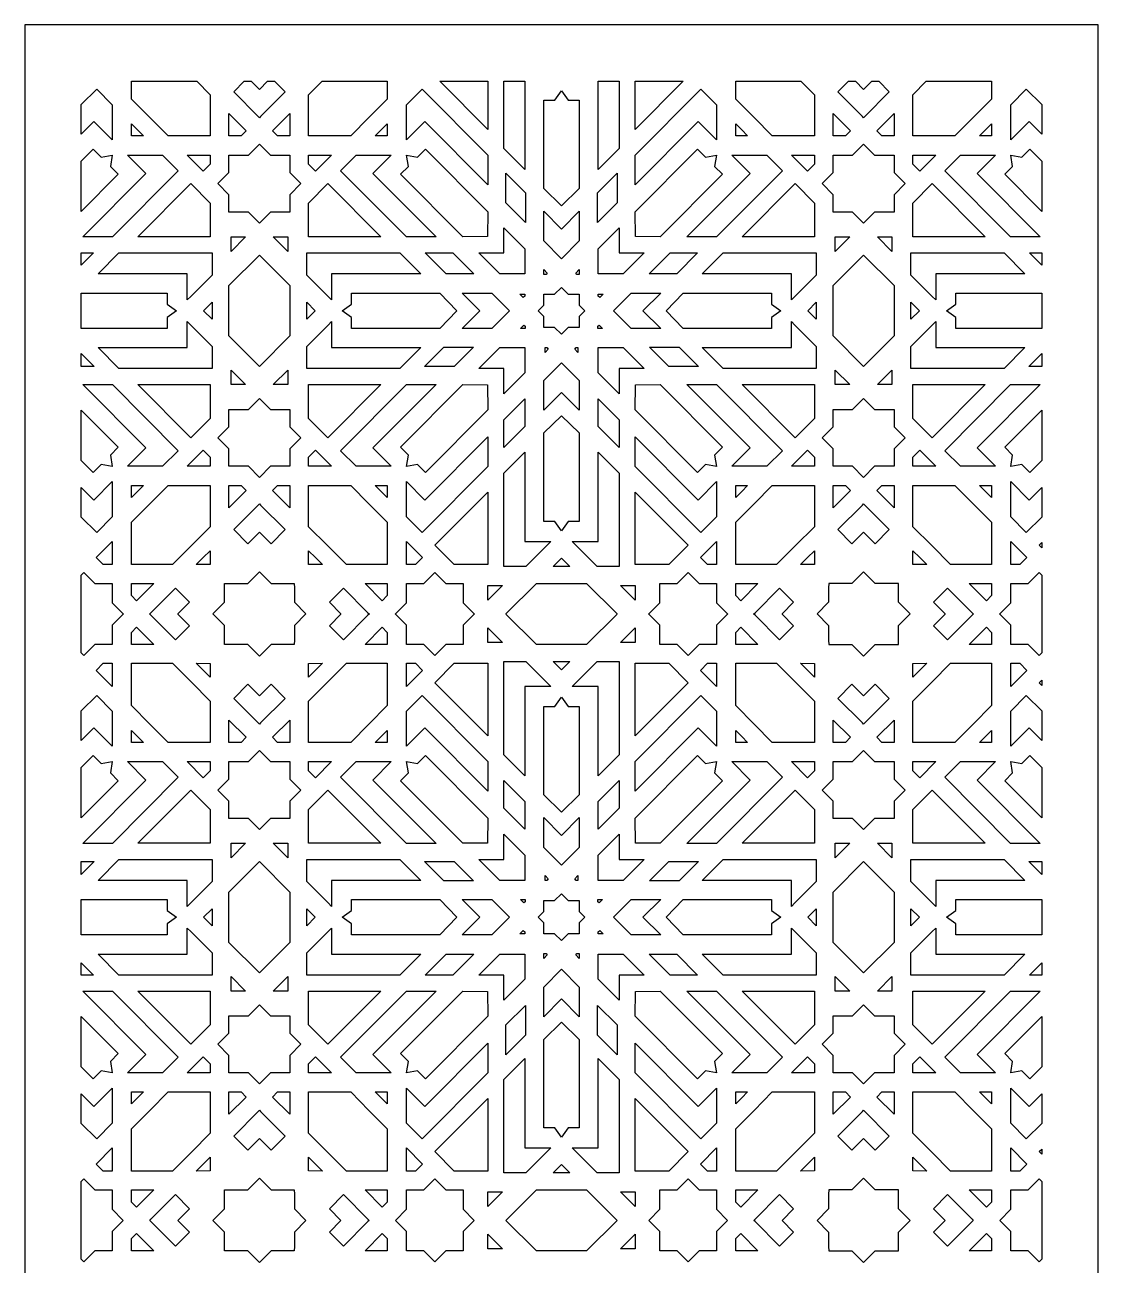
# Model space of a CAD drawing. Extents: x -219 to 351, y -591 to 679.
# Drawn here: x -219 to 351, y 20 to 679 of the extents above; entities that cross this region are included whole.
import ezdxf

# ---------------------------------------------------------------- set-up
doc = ezdxf.new("R2010")
doc.units = 0
doc.header["$MEASUREMENT"] = 0
doc.layers.add('LAYER_1', color=18, linetype='CONTINUOUS')

msp = doc.modelspace()

# ---------------------------------------------------------------- linework, layer by layer
at = {"layer": 'LAYER_1'}
for points in [[(-219.38, -590.97), (350.62, -590.97), (350.62, 679.03), (-219.38, 679.03)], [(-120.91, 641.8), (-120.91, 619.98), (-143.3, 619.98), (-153.02, 629.73), (-162.74, 639.48), (-162.74, 649.03), (-128.11, 649.03)], [(-81.17, 643.36), (-94.14, 630.33), (-94.81, 629.68), (-95.48, 630.33), (-108.46, 643.36), (-102.81, 649.03), (-99.17, 649.03), (-94.81, 644.66), (-90.46, 649.03), (-86.82, 649.03)], [(-26.89, 639.48), (-36.61, 629.73), (-46.32, 619.98), (-68.72, 619.98), (-68.72, 641.8), (-61.51, 649.03), (-26.89, 649.03)], [(26.53, 623.38), (0.98, 649.03), (26.53, 649.03)], [(46.13, 602.14), (35.02, 613.3), (35.02, 649.03), (46.13, 649.03)], [(96.23, 613.3), (85.11, 602.14), (85.12, 649.03), (96.23, 649.03)], [(104.71, 623.38), (104.71, 649.03), (130.27, 649.03)], [(199.96, 641.8), (199.96, 619.98), (177.57, 619.98), (167.85, 629.73), (158.13, 639.48), (158.13, 649.03), (192.76, 649.03)], [(239.7, 643.36), (226.73, 630.33), (226.06, 629.68), (225.38, 630.33), (212.41, 643.36), (218.06, 649.03), (221.7, 649.03), (226.06, 644.66), (230.41, 649.03), (234.05, 649.03)], [(293.98, 639.48), (284.26, 629.73), (274.55, 619.98), (252.15, 619.98), (252.15, 641.8), (259.35, 649.03), (293.98, 649.03)], [(-172.94, 636.59), (-172.94, 620.49), (-172.94, 617.89), (-182.66, 627.65), (-189.38, 620.91), (-189.38, 636.68), (-181.2, 644.88)], [(26.55, 609.78), (26.55, 594), (-6.96, 627.65), (-16.69, 617.89), (-16.69, 620.49), (-16.69, 636.59), (-8.42, 644.88)], [(69.1, 639.05), (75.01, 639.05), (75.01, 592.04), (65.62, 582.83), (56.23, 592.04), (56.23, 639.05), (62.15, 639.05), (65.62, 643.96)], [(147.93, 636.59), (147.93, 620.49), (147.93, 617.89), (138.2, 627.65), (104.69, 594), (104.69, 609.78), (139.66, 644.88)], [(320.62, 636.68), (320.62, 620.91), (313.91, 627.65), (304.18, 617.89), (304.18, 620.49), (304.18, 636.59), (312.45, 644.88)], [(-159.56, 623.16), (-156.39, 619.98), (-162.74, 619.98), (-162.74, 626.35)], [(-101.84, 622.66), (-104.51, 619.98), (-110.99, 619.98), (-110.99, 631.84)], [(-78.64, 619.98), (-85.12, 619.98), (-87.79, 622.66), (-78.64, 631.84)], [(-26.89, 619.98), (-33.24, 619.98), (-30.06, 623.16), (-26.89, 626.35)], [(161.31, 623.16), (164.48, 619.98), (158.13, 619.98), (158.13, 626.35)], [(219.03, 622.66), (216.36, 619.98), (209.88, 619.98), (209.88, 631.84)], [(242.23, 619.98), (235.75, 619.98), (233.08, 622.66), (242.23, 631.84)], [(293.98, 619.98), (287.63, 619.98), (290.81, 623.16), (293.98, 626.35)], [(-178.85, 608.74), (-172.93, 609.74), (-173.94, 603.81), (-169.75, 599.61), (-189.38, 579.91), (-189.38, 606.56), (-183.03, 612.94)], [(-88.97, 609.74), (-78.64, 609.74), (-78.64, 600.52), (-72.79, 594.66), (-72.79, 594.66), (-72.79, 594.66), (-78.64, 588.79), (-78.64, 579.57), (-88.97, 579.57), (-94.81, 573.7), (-100.66, 579.57), (-110.99, 579.57), (-110.99, 588.79), (-116.83, 594.66), (-116.83, 594.66), (-116.83, 594.66), (-110.99, 600.52), (-110.99, 609.74), (-100.66, 609.74), (-94.81, 615.61)], [(26.53, 579.69), (26.38, 566.52), (13.25, 566.36), (-19.87, 599.61), (-15.69, 603.81), (-16.69, 609.74), (-10.78, 608.74), (-6.6, 612.94)], [(142.02, 608.74), (147.93, 609.74), (146.93, 603.81), (151.12, 599.61), (117.99, 566.36), (104.87, 566.52), (104.71, 579.69), (137.84, 612.94)], [(231.9, 609.74), (242.23, 609.74), (242.23, 600.52), (248.08, 594.66), (248.08, 594.66), (248.08, 594.66), (242.23, 588.79), (242.23, 579.57), (231.9, 579.57), (226.06, 573.7), (220.21, 579.57), (209.88, 579.57), (209.88, 588.79), (204.04, 594.66), (204.04, 594.66), (204.04, 594.66), (209.88, 600.52), (209.88, 609.74), (220.21, 609.74), (226.06, 615.61)], [(320.62, 606.56), (320.62, 579.91), (301, 599.61), (305.18, 603.81), (304.18, 609.74), (310.09, 608.74), (314.27, 612.94)], [(-137.92, 601.44), (-172.9, 566.34), (-188.62, 566.34), (-155.1, 599.98), (-164.82, 609.74), (-146.19, 609.74)], [(-120.91, 604.94), (-124.62, 601.22), (-133.1, 609.74), (-120.91, 609.74)], [(-65.01, 601.22), (-68.72, 604.94), (-68.72, 609.74), (-56.52, 609.74)], [(-34.53, 599.98), (-1.01, 566.34), (-16.73, 566.34), (-51.7, 601.44), (-43.44, 609.74), (-24.8, 609.74)], [(182.95, 601.44), (147.97, 566.34), (132.25, 566.34), (165.77, 599.98), (156.05, 609.74), (174.68, 609.74)], [(199.96, 604.94), (196.25, 601.22), (187.76, 609.74), (199.96, 609.74)], [(255.86, 601.22), (252.15, 604.94), (252.15, 609.74), (264.35, 609.74)], [(286.34, 599.98), (319.86, 566.34), (304.14, 566.34), (269.17, 601.44), (277.43, 609.74), (296.07, 609.74)], [(46.42, 589.84), (46.42, 574.06), (36.13, 584.39), (36.13, 600.16)], [(95.11, 584.39), (84.82, 574.06), (84.82, 589.84), (95.11, 600.16)], [(-120.91, 584.37), (-120.91, 566.36), (-159.35, 566.36), (-131.16, 594.66)], [(-30.28, 566.36), (-68.72, 566.36), (-68.72, 584.37), (-58.47, 594.66)], [(199.96, 584.37), (199.96, 566.36), (161.52, 566.36), (189.71, 594.66)], [(290.59, 566.36), (252.15, 566.36), (252.15, 584.37), (262.4, 594.66)], [(75.01, 564.21), (65.62, 554.79), (56.23, 564.21), (56.23, 579.99), (65.62, 570.57), (75.01, 579.99)], [(46.13, 560.02), (46.13, 546.69), (32.85, 546.69), (21.74, 557.84), (35.02, 557.84), (35.02, 571.17)], [(96.23, 557.84), (109.5, 557.84), (98.39, 546.69), (85.11, 546.69), (85.11, 560.02), (96.23, 571.17)], [(-109.85, 558.62), (-109.85, 566.36), (-102.13, 566.36)], [(-79.78, 558.62), (-87.5, 566.36), (-79.78, 566.36)], [(211.02, 558.62), (211.02, 566.36), (218.74, 566.36)], [(241.09, 558.62), (233.37, 566.36), (241.09, 566.36)], [(-189.38, 551.38), (-189.38, 557.84), (-182.94, 557.84)], [(-119.93, 546.11), (-131.27, 534.73), (-133.1, 532.89), (-133.1, 546.7), (-180.51, 546.69), (-169.39, 557.85), (-119.93, 557.85)], [(-78.64, 540.49), (-78.64, 527.13), (-78.64, 513.76), (-94.81, 497.53), (-110.99, 513.76), (-110.99, 527.13), (-110.99, 540.49), (-94.81, 556.73)], [(-9.12, 546.69), (-56.52, 546.7), (-56.52, 532.89), (-58.36, 534.73), (-69.7, 546.11), (-69.7, 557.85), (-20.24, 557.85)], [(18.98, 546.69), (4.43, 546.69), (-6.69, 557.84), (7.86, 557.84)], [(126.82, 546.69), (112.26, 546.69), (123.38, 557.84), (137.93, 557.84)], [(200.94, 546.11), (189.6, 534.73), (187.76, 532.89), (187.76, 546.7), (140.36, 546.69), (151.48, 557.85), (200.94, 557.85)], [(242.23, 540.49), (242.23, 527.13), (242.23, 513.76), (226.06, 497.53), (209.88, 513.76), (209.88, 527.13), (209.88, 540.49), (226.06, 556.73)], [(311.75, 546.69), (264.35, 546.7), (264.35, 532.89), (262.51, 534.73), (251.17, 546.11), (251.17, 557.85), (300.63, 557.85)], [(320.62, 551.38), (314.18, 557.84), (320.62, 557.84)], [(58.09, 547.12), (57.43, 546.46), (56.23, 546.49), (56.23, 548.99)], [(75.01, 546.49), (73.82, 546.46), (73.16, 547.12), (75.01, 548.99)], [(-143.73, 530.61), (-138.84, 527.13), (-143.73, 523.64), (-143.73, 517.7), (-189.38, 517.7), (-189.38, 536.55), (-143.73, 536.55)], [(10.12, 527.13), (0.95, 517.7), (-45.9, 517.7), (-45.9, 523.64), (-50.79, 527.13), (-45.9, 530.61), (-45.9, 536.55), (0.95, 536.55)], [(38.06, 527.13), (28.67, 517.7), (12.95, 517.7), (22.34, 527.13), (12.95, 536.55), (28.67, 536.55)], [(46.2, 534.98), (45.34, 534.15), (43.58, 535.92), (46.2, 535.92)], [(69.25, 535.92), (75.01, 535.92), (75.01, 530.14), (78.01, 527.13), (75.01, 524.12), (75.01, 518.34), (69.25, 518.34), (65.62, 514.69), (61.99, 518.34), (56.23, 518.34), (56.23, 524.12), (53.23, 527.13), (56.23, 530.14), (56.23, 535.92), (61.99, 535.92), (65.62, 539.56)], [(85.9, 534.15), (85.04, 534.98), (85.04, 535.92), (87.66, 535.92)], [(108.9, 527.13), (118.29, 517.7), (102.57, 517.7), (93.18, 527.13), (102.57, 536.55), (118.29, 536.55)], [(177.14, 530.61), (182.03, 527.13), (177.14, 523.64), (177.14, 517.7), (130.3, 517.7), (121.12, 527.13), (130.3, 536.55), (177.14, 536.55)], [(320.62, 517.7), (274.97, 517.7), (274.97, 523.64), (270.08, 527.13), (274.97, 530.61), (274.97, 536.55), (320.62, 536.55)], [(-119.93, 527.13), (-119.93, 522.62), (-124.42, 527.13), (-119.93, 531.63)], [(-65.21, 527.13), (-69.7, 522.62), (-69.7, 527.13), (-69.7, 531.63)], [(200.94, 527.13), (200.94, 522.62), (196.45, 527.13), (200.94, 531.63)], [(255.66, 527.13), (251.17, 522.62), (251.17, 527.13), (251.17, 531.63)], [(-131.27, 519.53), (-119.93, 508.15), (-119.93, 496.41), (-169.39, 496.41), (-180.51, 507.57), (-133.1, 507.56), (-133.1, 521.37)], [(-56.52, 507.56), (-9.12, 507.57), (-20.24, 496.41), (-69.7, 496.41), (-69.7, 508.15), (-58.36, 519.53), (-56.52, 521.37)], [(189.6, 519.53), (200.94, 508.15), (200.94, 496.41), (151.48, 496.41), (140.36, 507.57), (187.76, 507.56), (187.76, 521.37)], [(264.35, 507.56), (311.75, 507.57), (300.63, 496.41), (251.17, 496.41), (251.17, 508.15), (262.51, 519.53), (264.35, 521.37)], [(46.36, 518.9), (46.33, 517.7), (43.84, 517.7), (45.7, 519.57)], [(87.4, 517.7), (84.91, 517.7), (84.89, 518.9), (85.55, 519.57)], [(8.57, 497.53), (-7.15, 497.53), (3.14, 507.86), (18.86, 507.86)], [(46.13, 507.57), (46.13, 494.24), (35.02, 483.09), (35.02, 496.41), (21.74, 496.41), (32.85, 507.57)], [(58.62, 506.78), (56.86, 505.01), (56.86, 507.64), (57.79, 507.64)], [(74.38, 505.01), (72.62, 506.78), (73.45, 507.64), (74.38, 507.64)], [(109.51, 496.41), (96.23, 496.41), (96.23, 483.09), (85.11, 494.24), (85.11, 507.57), (98.39, 507.57)], [(138.39, 497.53), (122.67, 497.53), (112.38, 507.86), (128.1, 507.86)], [(-182.48, 497.53), (-189.38, 497.53), (-189.38, 504.46)], [(320.62, 497.53), (313.72, 497.53), (320.62, 504.46)], [(-102.13, 487.89), (-109.85, 487.89), (-109.85, 495.64)], [(-79.78, 487.89), (-87.5, 487.89), (-79.78, 495.64)], [(75.01, 490.04), (75.01, 474.27), (65.62, 483.69), (56.23, 474.27), (56.23, 490.04), (65.62, 499.47)], [(218.74, 487.89), (211.02, 487.89), (211.02, 495.64)], [(241.09, 487.89), (233.37, 487.89), (241.09, 495.64)], [(-137.92, 452.81), (-146.19, 444.52), (-164.82, 444.52), (-155.09, 454.28), (-188.62, 487.92), (-172.9, 487.92)], [(-120.91, 469.89), (-131.16, 459.6), (-159.35, 487.89), (-120.91, 487.89)], [(-58.47, 459.6), (-68.72, 469.89), (-68.72, 487.89), (-30.28, 487.89)], [(-34.53, 454.28), (-24.8, 444.52), (-43.44, 444.52), (-51.7, 452.81), (-16.73, 487.92), (-1.01, 487.92)], [(26.38, 487.74), (26.53, 474.57), (-6.6, 441.32), (-10.78, 445.52), (-16.69, 444.51), (-15.69, 450.45), (-19.87, 454.65), (13.25, 487.89)], [(151.12, 454.65), (146.93, 450.45), (147.93, 444.51), (142.02, 445.52), (137.84, 441.32), (104.71, 474.57), (104.87, 487.74), (117.99, 487.89)], [(182.95, 452.81), (174.68, 444.52), (156.05, 444.52), (165.77, 454.28), (132.25, 487.92), (147.97, 487.92)], [(199.96, 469.89), (189.71, 459.6), (161.52, 487.89), (199.96, 487.89)], [(262.4, 459.6), (252.15, 469.89), (252.15, 487.89), (290.59, 487.89)], [(286.34, 454.28), (296.06, 444.52), (277.43, 444.52), (269.16, 452.81), (304.14, 487.92), (319.86, 487.92)], [(-88.97, 474.69), (-78.64, 474.69), (-78.64, 465.47), (-72.79, 459.6), (-72.79, 459.6), (-72.79, 459.6), (-78.64, 453.74), (-78.64, 444.52), (-88.97, 444.52), (-94.81, 438.65), (-100.66, 444.52), (-110.99, 444.52), (-110.99, 453.74), (-116.83, 459.6), (-116.83, 459.6), (-116.83, 459.6), (-110.99, 465.47), (-110.99, 474.69), (-100.66, 474.69), (-94.81, 480.55)], [(46.13, 465.71), (35.02, 454.56), (35.02, 469.16), (46.13, 480.32)], [(96.23, 469.16), (96.23, 454.56), (85.11, 465.71), (85.11, 480.32)], [(231.9, 474.69), (242.23, 474.69), (242.23, 465.47), (248.08, 459.6), (248.08, 459.6), (248.08, 459.6), (242.23, 453.74), (242.23, 444.52), (231.9, 444.52), (226.06, 438.65), (220.21, 444.52), (209.88, 444.52), (209.88, 453.74), (204.04, 459.6), (204.04, 459.6), (204.04, 459.6), (209.88, 465.47), (209.88, 474.69), (220.21, 474.69), (226.06, 480.55)], [(-169.75, 454.65), (-173.94, 450.45), (-172.93, 444.51), (-178.85, 445.52), (-183.03, 441.32), (-189.38, 447.69), (-189.38, 474.35)], [(75.01, 462.22), (75.01, 415.2), (69.1, 415.2), (65.62, 410.29), (62.15, 415.2), (56.23, 415.2), (56.23, 462.22), (65.62, 471.42)], [(320.62, 447.69), (314.27, 441.32), (310.09, 445.52), (304.18, 444.51), (305.18, 450.45), (301, 454.65), (320.62, 474.35)], [(26.55, 444.48), (-8.42, 409.37), (-16.69, 417.67), (-16.69, 433.77), (-16.69, 436.37), (-6.96, 426.61), (26.55, 460.25)], [(138.21, 426.61), (147.93, 436.37), (147.93, 433.77), (147.93, 417.67), (139.67, 409.37), (104.69, 444.48), (104.69, 460.25)], [(-120.91, 449.31), (-120.91, 444.52), (-133.1, 444.52), (-124.62, 453.03)], [(-56.52, 444.52), (-68.72, 444.52), (-68.72, 449.31), (-65.01, 453.03)], [(46.12, 404.54), (59.88, 404.54), (58.05, 402.7), (46.71, 391.31), (35.01, 391.31), (35.01, 440.96), (46.13, 452.11)], [(96.23, 440.96), (96.23, 391.31), (84.54, 391.31), (73.2, 402.7), (71.36, 404.54), (85.12, 404.54), (85.11, 452.11)], [(199.96, 449.31), (199.96, 444.52), (187.76, 444.52), (196.25, 453.03)], [(264.35, 444.52), (252.15, 444.52), (252.15, 449.31), (255.86, 453.03)], [(-172.94, 433.77), (-172.94, 417.67), (-181.2, 409.37), (-189.38, 417.58), (-189.38, 433.35), (-182.66, 426.61), (-172.94, 436.37)], [(313.91, 426.61), (320.62, 433.35), (320.62, 417.58), (312.45, 409.37), (304.18, 417.67), (304.18, 433.77), (304.18, 436.37)], [(-159.56, 431.09), (-162.74, 427.91), (-162.74, 434.28), (-156.39, 434.28)], [(-120.91, 412.46), (-130.95, 402.38), (-141, 392.3), (-162.74, 392.3), (-162.74, 414.77), (-153.02, 424.53), (-143.3, 434.28), (-120.91, 434.28)], [(-101.84, 431.6), (-110.99, 422.42), (-110.99, 434.28), (-104.51, 434.28)], [(-78.64, 434.28), (-78.64, 422.42), (-87.79, 431.6), (-85.12, 434.28)], [(-36.61, 424.53), (-26.89, 414.77), (-26.89, 392.3), (-48.63, 392.3), (-58.67, 402.38), (-68.72, 412.46), (-68.72, 434.28), (-46.32, 434.28)], [(-26.89, 434.28), (-26.89, 427.91), (-30.06, 431.09), (-33.24, 434.28)], [(26.53, 392.3), (8.59, 392.3), (-1.66, 402.59), (26.53, 430.88)], [(132.9, 402.59), (122.65, 392.3), (104.71, 392.3), (104.71, 430.88)], [(161.31, 431.09), (158.13, 427.91), (158.13, 434.28), (164.48, 434.28)], [(199.96, 412.46), (189.92, 402.38), (179.87, 392.3), (158.13, 392.3), (158.13, 414.77), (167.85, 424.53), (177.57, 434.28), (199.96, 434.28)], [(219.03, 431.6), (209.88, 422.42), (209.88, 434.28), (216.36, 434.28)], [(242.23, 434.28), (242.23, 422.42), (233.08, 431.6), (235.75, 434.28)], [(284.26, 424.53), (293.98, 414.77), (293.98, 392.3), (272.24, 392.3), (262.2, 402.38), (252.15, 412.46), (252.15, 434.28), (274.55, 434.28)], [(293.98, 434.28), (293.98, 427.91), (290.81, 431.09), (287.63, 434.28)], [(-94.14, 423.93), (-81.17, 410.9), (-88.64, 403.41), (-94.81, 409.6), (-100.99, 403.41), (-108.46, 410.9), (-95.48, 423.93), (-94.81, 424.57)], [(226.73, 423.93), (239.7, 410.9), (232.23, 403.41), (226.06, 409.6), (219.88, 403.41), (212.41, 410.9), (225.38, 423.93), (226.06, 424.57)], [(-172.94, 392.3), (-177.72, 392.3), (-181.42, 396.02), (-172.94, 404.54)], [(-8.2, 396.02), (-11.91, 392.3), (-16.69, 392.3), (-16.69, 404.54)], [(147.93, 392.3), (143.15, 392.3), (139.45, 396.02), (147.93, 404.54)], [(312.67, 396.02), (308.96, 392.3), (304.18, 392.3), (304.18, 404.54)], [(320.62, 401.17), (319.21, 402.59), (320.62, 404)], [(-120.97, 392.36), (-128.3, 392.3), (-124.61, 396.01), (-120.91, 399.72)], [(-65.02, 396.01), (-61.33, 392.3), (-68.66, 392.36), (-68.72, 399.72)], [(70.11, 391.31), (65.62, 391.31), (61.13, 391.31), (65.62, 395.82)], [(199.9, 392.36), (192.57, 392.3), (196.26, 396.01), (199.96, 399.72)], [(255.85, 396.01), (259.54, 392.3), (252.21, 392.36), (252.15, 399.72)], [(-182.12, 382.34), (-172.94, 382.34), (-172.94, 371.97), (-167.09, 366.11), (-167.11, 366.09), (-167.09, 366.07), (-172.94, 360.2), (-172.94, 349.83), (-182.12, 349.83), (-187.97, 343.97), (-187.97, 343.97), (-187.97, 343.97), (-189.38, 345.39), (-189.38, 386.79), (-187.97, 388.21), (-187.97, 388.21), (-187.97, 388.21)], [(-160.07, 373.16), (-162.74, 375.84), (-162.74, 382.34), (-150.92, 382.34)], [(-119.56, 366.09), (-113.38, 372.28), (-113.38, 379.94), (-113.36, 382.34), (-101.01, 382.34), (-94.81, 388.52), (-88.62, 382.34), (-76.27, 382.34), (-76.25, 379.94), (-76.25, 372.28), (-70.07, 366.09), (-76.25, 359.89), (-76.25, 352.24), (-76.27, 349.83), (-88.62, 349.83), (-94.81, 343.66), (-101.01, 349.83), (-113.36, 349.83), (-113.38, 352.24), (-113.38, 359.89)], [(-119.56, 366.09), (-113.38, 372.28), (-113.38, 379.94), (-113.36, 382.34), (-101.01, 382.34), (-94.81, 388.52), (-88.62, 382.34), (-76.27, 382.34), (-76.25, 379.94), (-76.25, 372.28), (-70.07, 366.09), (-76.25, 359.89), (-76.25, 352.24), (-76.27, 349.83), (-88.62, 349.83), (-94.81, 343.66), (-101.01, 349.83), (-113.36, 349.83), (-113.38, 352.24), (-113.38, 359.89)], [(-26.89, 375.84), (-29.56, 373.16), (-38.71, 382.34), (-26.89, 382.34)], [(4.18, 382.34), (13.37, 382.34), (13.37, 371.97), (19.21, 366.11), (19.2, 366.09), (19.21, 366.07), (13.37, 360.2), (13.37, 349.83), (4.18, 349.83), (-1.66, 343.97), (-1.66, 343.97), (-1.66, 343.97), (-7.5, 349.83), (-16.69, 349.83), (-16.69, 360.2), (-22.53, 366.07), (-22.52, 366.09), (-22.53, 366.11), (-16.69, 371.97), (-16.69, 382.34), (-7.5, 382.34), (-1.66, 388.21), (-1.66, 388.21), (-1.66, 388.21)], [(95.11, 366.11), (95.09, 366.09), (95.11, 366.07), (78.94, 349.83), (52.31, 349.83), (36.13, 366.07), (36.15, 366.09), (36.13, 366.11), (52.31, 382.34), (78.94, 382.34)], [(138.75, 382.34), (147.93, 382.34), (147.93, 371.97), (153.78, 366.11), (153.76, 366.09), (153.78, 366.07), (147.93, 360.2), (147.93, 349.83), (138.75, 349.83), (132.9, 343.97), (132.9, 343.97), (132.9, 343.97), (127.06, 349.83), (117.87, 349.83), (117.87, 360.2), (112.03, 366.07), (112.05, 366.09), (112.03, 366.11), (117.87, 371.97), (117.87, 382.34), (127.06, 382.34), (132.9, 388.21), (132.9, 388.21), (132.9, 388.21)], [(160.8, 373.16), (158.13, 375.84), (158.13, 382.34), (169.95, 382.34)], [(250.8, 366.09), (244.62, 372.28), (244.62, 379.94), (244.6, 382.34), (232.25, 382.34), (226.06, 388.52), (219.86, 382.34), (207.51, 382.34), (207.49, 379.94), (207.49, 372.28), (201.31, 366.09), (207.49, 359.89), (207.49, 352.24), (207.51, 349.83), (219.86, 349.83), (226.06, 343.66), (232.25, 349.83), (244.6, 349.83), (244.62, 352.24), (244.62, 359.89)], [(250.8, 366.09), (244.62, 372.28), (244.62, 379.94), (244.6, 382.34), (232.25, 382.34), (226.06, 388.52), (219.86, 382.34), (207.51, 382.34), (207.49, 379.94), (207.49, 372.28), (201.31, 366.09), (207.49, 359.89), (207.49, 352.24), (207.51, 349.83), (219.86, 349.83), (226.06, 343.66), (232.25, 349.83), (244.6, 349.83), (244.62, 352.24), (244.62, 359.89)], [(293.98, 375.84), (291.31, 373.16), (282.16, 382.34), (293.98, 382.34)], [(320.62, 386.79), (320.62, 345.39), (319.21, 343.97), (319.21, 343.97), (319.21, 343.97), (313.36, 349.83), (304.18, 349.83), (304.18, 360.2), (298.33, 366.07), (298.35, 366.09), (298.33, 366.11), (304.18, 371.97), (304.18, 382.34), (313.36, 382.34), (319.21, 388.21), (319.21, 388.21), (319.21, 388.21)], [(-131.98, 372.3), (-138.15, 366.11), (-138.13, 366.09), (-138.15, 366.07), (-131.98, 359.87), (-139.44, 352.38), (-152.42, 365.4), (-153.07, 366.07), (-153.05, 366.09), (-153.07, 366.11), (-152.42, 366.78), (-139.44, 379.8)], [(-37.21, 366.78), (-36.56, 366.11), (-36.58, 366.09), (-36.56, 366.07), (-37.21, 365.4), (-50.18, 352.38), (-57.65, 359.87), (-51.48, 366.07), (-51.5, 366.09), (-51.48, 366.11), (-57.65, 372.3), (-50.18, 379.8)], [(26.53, 373.45), (26.53, 381.19), (34.25, 381.19)], [(104.71, 373.45), (97, 381.19), (104.71, 381.19)], [(188.89, 372.3), (182.72, 366.11), (182.74, 366.09), (182.72, 366.07), (188.89, 359.87), (181.43, 352.38), (168.45, 365.4), (167.8, 366.07), (167.82, 366.09), (167.8, 366.11), (168.45, 366.78), (181.43, 379.8)], [(283.66, 366.78), (284.31, 366.11), (284.29, 366.09), (284.31, 366.07), (283.66, 365.4), (270.68, 352.38), (263.22, 359.87), (269.39, 366.07), (269.37, 366.09), (269.39, 366.11), (263.22, 372.3), (270.68, 379.8)], [(-150.92, 349.83), (-162.74, 349.83), (-162.74, 356.34), (-160.07, 359.02)], [(-26.89, 356.34), (-26.89, 349.83), (-38.71, 349.83), (-29.56, 359.02)], [(34.25, 350.98), (26.53, 350.98), (26.53, 358.73)], [(104.71, 350.98), (97, 350.98), (104.71, 358.73)], [(169.95, 349.83), (158.13, 349.83), (158.13, 356.34), (160.8, 359.02)], [(293.98, 356.34), (293.98, 349.83), (282.16, 349.83), (291.31, 359.02)], [(-172.94, 327.64), (-181.42, 336.16), (-177.72, 339.88), (-172.94, 339.88)], [(-130.95, 329.8), (-120.91, 319.72), (-120.91, 297.9), (-143.3, 297.9), (-153.02, 307.65), (-162.74, 317.4), (-162.74, 339.88), (-141, 339.88)], [(-120.97, 339.82), (-120.91, 332.46), (-124.61, 336.17), (-128.3, 339.88)], [(-65.02, 336.17), (-68.72, 332.46), (-68.66, 339.82), (-61.33, 339.88)], [(-26.89, 317.4), (-36.61, 307.65), (-46.32, 297.9), (-68.72, 297.9), (-68.72, 319.72), (-58.67, 329.8), (-48.63, 339.88), (-26.89, 339.88)], [(-11.91, 339.88), (-8.2, 336.16), (-16.69, 327.64), (-16.69, 339.88)], [(26.53, 301.3), (-1.66, 329.59), (8.59, 339.88), (26.53, 339.88)], [(58.05, 329.48), (59.88, 327.64), (46.12, 327.64), (46.13, 280.06), (35.01, 291.22), (35.01, 340.86), (46.71, 340.86)], [(65.62, 336.36), (61.13, 340.86), (65.62, 340.86), (70.11, 340.86)], [(96.23, 291.22), (85.11, 280.06), (85.12, 327.64), (71.36, 327.64), (73.2, 329.48), (84.54, 340.86), (96.23, 340.86)], [(132.9, 329.59), (104.71, 301.3), (104.71, 339.88), (122.65, 339.88)], [(147.93, 327.64), (139.45, 336.16), (143.15, 339.88), (147.93, 339.88)], [(189.92, 329.8), (199.96, 319.72), (199.96, 297.9), (177.57, 297.9), (167.85, 307.65), (158.13, 317.4), (158.13, 339.88), (179.87, 339.88)], [(199.9, 339.82), (199.96, 332.46), (196.26, 336.17), (192.57, 339.88)], [(255.85, 336.17), (252.15, 332.46), (252.21, 339.82), (259.54, 339.88)], [(293.98, 317.4), (284.26, 307.65), (274.55, 297.9), (252.15, 297.9), (252.15, 319.72), (262.2, 329.8), (272.24, 339.88), (293.98, 339.88)], [(308.96, 339.88), (312.67, 336.16), (304.18, 327.64), (304.18, 339.88)], [(320.62, 328.17), (319.21, 329.59), (320.62, 331.01)], [(-81.17, 321.28), (-94.14, 308.25), (-94.81, 307.6), (-95.48, 308.25), (-108.46, 321.28), (-100.99, 328.77), (-94.81, 322.58), (-88.64, 328.77)], [(239.7, 321.28), (226.73, 308.25), (226.06, 307.6), (225.38, 308.25), (212.41, 321.28), (219.88, 328.77), (226.06, 322.58), (232.23, 328.77)], [(-172.94, 314.5), (-172.94, 298.41), (-172.94, 295.8), (-182.66, 305.57), (-189.38, 298.82), (-189.38, 314.6), (-181.2, 322.8)], [(26.55, 287.7), (26.55, 271.92), (-6.96, 305.57), (-16.69, 295.8), (-16.69, 298.41), (-16.69, 314.5), (-8.42, 322.8)], [(69.1, 316.97), (75.01, 316.97), (75.01, 269.96), (65.62, 260.75), (56.23, 269.96), (56.23, 316.97), (62.15, 316.97), (65.62, 321.88)], [(147.93, 314.5), (147.93, 298.41), (147.93, 295.8), (138.21, 305.57), (104.69, 271.92), (104.69, 287.7), (139.67, 322.8)], [(320.62, 314.6), (320.62, 298.82), (313.91, 305.57), (304.18, 295.8), (304.18, 298.41), (304.18, 314.5), (312.45, 322.8)], [(-101.84, 300.58), (-104.51, 297.9), (-110.99, 297.9), (-110.99, 309.76)], [(-78.64, 297.9), (-85.12, 297.9), (-87.79, 300.58), (-78.64, 309.76)], [(219.03, 300.58), (216.36, 297.9), (209.88, 297.9), (209.88, 309.76)], [(242.23, 297.9), (235.75, 297.9), (233.08, 300.58), (242.23, 309.76)], [(-159.56, 301.08), (-156.39, 297.9), (-162.74, 297.9), (-162.74, 304.27)], [(-26.89, 297.9), (-33.24, 297.9), (-30.06, 301.08), (-26.89, 304.27)], [(161.31, 301.08), (164.48, 297.9), (158.13, 297.9), (158.13, 304.27)], [(293.98, 297.9), (287.63, 297.9), (290.81, 301.08), (293.98, 304.27)], [(-178.85, 286.66), (-172.93, 287.66), (-173.94, 281.73), (-169.75, 277.53), (-189.38, 257.83), (-189.38, 284.48), (-183.03, 290.86)], [(-88.97, 287.66), (-78.64, 287.66), (-78.64, 278.44), (-72.79, 272.58), (-72.79, 272.57), (-72.79, 272.57), (-78.64, 266.71), (-78.64, 257.49), (-88.97, 257.49), (-94.81, 251.62), (-100.66, 257.49), (-110.99, 257.49), (-110.99, 266.71), (-116.83, 272.57), (-116.83, 272.57), (-116.83, 272.58), (-110.99, 278.44), (-110.99, 287.66), (-100.66, 287.66), (-94.81, 293.53)], [(26.53, 257.61), (26.38, 244.44), (13.25, 244.28), (-19.87, 277.53), (-15.69, 281.73), (-16.69, 287.66), (-10.78, 286.66), (-6.6, 290.86)], [(142.02, 286.66), (147.93, 287.66), (146.93, 281.73), (151.12, 277.53), (117.99, 244.28), (104.87, 244.44), (104.71, 257.61), (137.84, 290.86)], [(231.9, 287.66), (242.23, 287.66), (242.23, 278.44), (248.08, 272.58), (248.08, 272.57), (248.08, 272.57), (242.23, 266.71), (242.23, 257.49), (231.9, 257.49), (226.06, 251.62), (220.21, 257.49), (209.88, 257.49), (209.88, 266.71), (204.04, 272.57), (204.04, 272.57), (204.04, 272.58), (209.88, 278.44), (209.88, 287.66), (220.21, 287.66), (226.06, 293.53)], [(320.62, 284.48), (320.62, 257.83), (301, 277.53), (305.18, 281.73), (304.18, 287.66), (310.09, 286.66), (314.27, 290.86)], [(-137.92, 279.36), (-172.9, 244.26), (-188.62, 244.26), (-155.09, 277.9), (-164.82, 287.66), (-146.19, 287.66)], [(-120.91, 282.86), (-124.62, 279.14), (-133.1, 287.66), (-120.91, 287.66)], [(-65.01, 279.14), (-68.72, 282.86), (-68.72, 287.66), (-56.52, 287.66)], [(-34.53, 277.9), (-1.01, 244.26), (-16.73, 244.26), (-51.7, 279.36), (-43.44, 287.66), (-24.8, 287.66)], [(182.95, 279.36), (147.97, 244.26), (132.25, 244.26), (165.77, 277.9), (156.05, 287.66), (174.68, 287.66)], [(199.96, 282.86), (196.25, 279.14), (187.76, 287.66), (199.96, 287.66)], [(255.86, 279.14), (252.15, 282.86), (252.15, 287.66), (264.35, 287.66)], [(286.34, 277.9), (319.86, 244.26), (304.14, 244.26), (269.16, 279.36), (277.43, 287.66), (296.06, 287.66)], [(46.13, 266.47), (46.13, 251.86), (35.02, 263.02), (35.02, 277.62)], [(96.23, 263.02), (85.11, 251.86), (85.11, 266.47), (96.23, 277.62)], [(-120.91, 262.29), (-120.91, 244.28), (-159.35, 244.28), (-131.16, 272.58)], [(-30.28, 244.28), (-68.72, 244.28), (-68.72, 262.29), (-58.47, 272.58)], [(199.96, 262.29), (199.96, 244.28), (161.52, 244.28), (189.71, 272.58)], [(290.59, 244.28), (252.15, 244.28), (252.15, 262.29), (262.4, 272.58)], [(75.01, 242.13), (65.62, 232.71), (56.23, 242.13), (56.23, 257.91), (65.62, 248.49), (75.01, 257.91)], [(-109.85, 236.54), (-109.85, 244.28), (-102.13, 244.28)], [(-79.78, 236.54), (-87.5, 244.28), (-79.78, 244.28)], [(46.13, 237.93), (46.13, 224.61), (32.85, 224.61), (21.74, 235.76), (35.02, 235.76), (35.02, 249.09)], [(96.23, 235.76), (109.51, 235.76), (98.39, 224.61), (85.11, 224.61), (85.11, 237.93), (96.23, 249.09)], [(211.02, 236.54), (211.02, 244.28), (218.74, 244.28)], [(241.09, 236.54), (233.37, 244.28), (241.09, 244.28)], [(-182.48, 234.64), (-189.38, 227.72), (-189.38, 234.65)], [(-119.93, 224.03), (-131.27, 212.65), (-133.1, 210.81), (-133.1, 224.61), (-180.51, 224.61), (-169.39, 235.76), (-119.93, 235.76)], [(-78.64, 218.41), (-78.64, 205.05), (-78.64, 191.68), (-94.81, 175.45), (-110.99, 191.68), (-110.99, 205.05), (-110.99, 218.41), (-94.81, 234.64)], [(-9.12, 224.61), (-56.52, 224.61), (-56.52, 210.81), (-58.36, 212.65), (-69.7, 224.03), (-69.7, 235.76), (-20.24, 235.76)], [(18.86, 224.32), (3.14, 224.32), (-7.15, 234.64), (8.57, 234.65)], [(138.39, 234.64), (128.1, 224.32), (112.38, 224.32), (122.67, 234.65)], [(200.94, 224.03), (189.6, 212.65), (187.76, 210.81), (187.76, 224.61), (140.36, 224.61), (151.48, 235.76), (200.94, 235.76)], [(242.23, 218.41), (242.23, 205.05), (242.23, 191.68), (226.06, 175.45), (209.88, 191.68), (209.88, 205.05), (209.88, 218.41), (226.06, 234.64)], [(311.75, 224.61), (264.35, 224.61), (264.35, 210.81), (262.51, 212.65), (251.17, 224.03), (251.17, 235.76), (300.63, 235.76)], [(320.62, 227.72), (313.72, 234.64), (320.62, 234.65)], [(58.62, 225.4), (57.79, 224.53), (56.86, 224.53), (56.86, 227.17)], [(74.38, 224.53), (73.45, 224.53), (72.62, 225.4), (74.38, 227.17)], [(69.25, 213.84), (75.01, 213.84), (75.01, 208.06), (78.01, 205.05), (75.01, 202.04), (75.01, 196.25), (69.25, 196.25), (65.62, 192.61), (61.99, 196.25), (56.23, 196.25), (56.23, 202.04), (53.23, 205.05), (56.23, 208.06), (56.23, 213.84), (61.99, 213.84), (65.62, 217.48)], [(-143.73, 214.47), (-143.73, 208.53), (-138.84, 205.05), (-143.73, 201.56), (-143.73, 195.62), (-189.38, 195.62), (-189.38, 214.47)], [(10.12, 205.05), (0.95, 195.62), (-45.9, 195.62), (-45.9, 201.56), (-50.79, 205.05), (-45.9, 208.53), (-45.9, 214.47), (0.95, 214.47)], [(38.06, 205.05), (28.67, 195.62), (12.95, 195.62), (22.34, 205.05), (12.95, 214.47), (28.67, 214.47)], [(46.36, 213.27), (45.7, 212.61), (43.84, 214.47), (46.33, 214.47)], [(85.55, 212.61), (84.89, 213.27), (84.91, 214.47), (87.4, 214.47)], [(108.9, 205.05), (118.29, 195.62), (102.57, 195.62), (93.18, 205.05), (102.57, 214.47), (118.29, 214.47)], [(177.14, 214.47), (177.14, 208.53), (182.03, 205.05), (177.14, 201.56), (177.14, 195.62), (130.3, 195.62), (121.12, 205.05), (130.3, 214.47)], [(320.62, 195.62), (274.97, 195.62), (274.97, 201.56), (270.08, 205.05), (274.97, 208.53), (274.97, 214.47), (320.62, 214.47)], [(-119.93, 205.05), (-119.93, 200.54), (-124.42, 205.05), (-119.93, 209.55)], [(-65.21, 205.05), (-69.7, 200.54), (-69.7, 205.05), (-69.7, 209.55)], [(200.94, 205.05), (200.94, 200.54), (196.45, 205.05), (200.94, 209.55)], [(255.66, 205.05), (251.17, 200.54), (251.17, 205.05), (251.17, 209.55)], [(-131.27, 197.45), (-119.93, 186.06), (-119.93, 174.33), (-169.39, 174.33), (-180.51, 185.49), (-133.1, 185.48), (-133.1, 199.29)], [(-56.52, 185.48), (-9.12, 185.49), (-20.24, 174.33), (-69.7, 174.33), (-69.7, 186.06), (-58.36, 197.45), (-56.52, 199.29)], [(46.2, 197.19), (46.2, 196.26), (43.58, 196.26), (45.34, 198.02)], [(87.66, 196.26), (85.04, 196.26), (85.04, 197.19), (85.9, 198.02)], [(189.6, 197.45), (200.94, 186.06), (200.94, 174.33), (151.48, 174.33), (140.36, 185.49), (187.76, 185.48), (187.76, 199.29)], [(264.35, 185.48), (311.75, 185.49), (300.63, 174.33), (251.17, 174.33), (251.17, 186.06), (262.51, 197.45), (264.35, 199.29)], [(7.86, 174.33), (-6.69, 174.33), (4.43, 185.49), (18.98, 185.49)], [(46.13, 185.49), (46.13, 172.16), (35.02, 161), (35.02, 174.33), (21.74, 174.33), (32.85, 185.49)], [(58.09, 185.05), (56.23, 183.19), (56.23, 185.69), (57.43, 185.71)], [(75.01, 185.69), (75.01, 183.19), (73.16, 185.05), (73.82, 185.71)], [(109.5, 174.33), (96.23, 174.33), (96.23, 161), (85.11, 172.16), (85.11, 185.49), (98.39, 185.49)], [(137.93, 174.33), (123.38, 174.33), (112.26, 185.49), (126.82, 185.49)], [(-182.94, 174.33), (-189.38, 174.33), (-189.38, 180.8)], [(320.62, 174.33), (314.18, 174.33), (320.62, 180.8)], [(-102.13, 165.81), (-109.85, 165.81), (-109.85, 173.56)], [(-79.78, 165.81), (-87.5, 165.81), (-79.78, 173.56)], [(75.01, 167.96), (75.01, 152.19), (65.62, 161.61), (56.23, 152.19), (56.23, 167.96), (65.62, 177.39)], [(218.74, 165.81), (211.02, 165.81), (211.02, 173.56)], [(241.09, 165.81), (233.37, 165.81), (241.09, 173.56)], [(-137.92, 130.73), (-146.19, 122.43), (-164.82, 122.43), (-155.1, 132.2), (-188.62, 165.84), (-172.9, 165.84)], [(-120.91, 147.81), (-131.16, 137.52), (-159.35, 165.81), (-120.91, 165.81)], [(-58.47, 137.52), (-68.72, 147.81), (-68.72, 165.81), (-30.28, 165.81)], [(-34.53, 132.2), (-24.8, 122.43), (-43.44, 122.43), (-51.7, 130.73), (-16.73, 165.84), (-1.01, 165.84)], [(26.38, 165.66), (26.53, 152.49), (-6.6, 119.24), (-10.78, 123.44), (-16.69, 122.43), (-15.69, 128.37), (-19.87, 132.57), (13.25, 165.81)], [(151.12, 132.57), (146.93, 128.37), (147.93, 122.43), (142.02, 123.44), (137.84, 119.24), (104.71, 152.49), (104.87, 165.66), (117.99, 165.81)], [(182.95, 130.73), (174.68, 122.43), (156.05, 122.43), (165.77, 132.2), (132.25, 165.84), (147.97, 165.84)], [(199.96, 147.81), (189.71, 137.52), (161.52, 165.81), (199.96, 165.81)], [(262.4, 137.52), (252.15, 147.81), (252.15, 165.81), (290.59, 165.81)], [(286.34, 132.2), (296.07, 122.43), (277.43, 122.43), (269.17, 130.73), (304.14, 165.84), (319.86, 165.84)], [(-88.97, 152.61), (-78.64, 152.61), (-78.64, 143.39), (-72.79, 137.52), (-72.79, 137.52), (-72.79, 137.52), (-78.64, 131.65), (-78.64, 122.43), (-88.97, 122.43), (-94.81, 116.57), (-100.66, 122.43), (-110.99, 122.43), (-110.99, 131.65), (-116.83, 137.52), (-116.83, 137.52), (-116.83, 137.52), (-110.99, 143.39), (-110.99, 152.61), (-100.66, 152.61), (-94.81, 158.47)], [(231.9, 152.61), (242.23, 152.61), (242.23, 143.39), (248.08, 137.52), (248.08, 137.52), (248.08, 137.52), (242.23, 131.65), (242.23, 122.43), (231.9, 122.43), (226.06, 116.57), (220.21, 122.43), (209.88, 122.43), (209.88, 131.65), (204.04, 137.52), (204.04, 137.52), (204.04, 137.52), (209.88, 143.39), (209.88, 152.61), (220.21, 152.61), (226.06, 158.47)], [(-169.75, 132.57), (-173.94, 128.37), (-172.93, 122.43), (-178.85, 123.44), (-183.03, 119.24), (-189.38, 125.61), (-189.38, 152.27)], [(46.42, 142.34), (36.13, 132.01), (36.13, 147.79), (46.42, 158.12)], [(95.11, 147.79), (95.11, 132.01), (84.82, 142.34), (84.82, 158.12)], [(320.62, 125.61), (314.27, 119.24), (310.09, 123.44), (304.18, 122.43), (305.18, 128.37), (301, 132.57), (320.62, 152.27)], [(75.01, 140.14), (75.01, 93.12), (69.1, 93.12), (65.62, 88.21), (62.15, 93.12), (56.23, 93.12), (56.23, 140.14), (65.62, 149.34)], [(26.55, 122.4), (-8.42, 87.29), (-16.69, 95.59), (-16.69, 111.69), (-16.69, 114.29), (-6.96, 104.53), (26.55, 138.17)], [(138.2, 104.53), (147.93, 114.29), (147.93, 111.69), (147.93, 95.59), (139.66, 87.29), (104.69, 122.4), (104.69, 138.17)], [(-120.91, 127.23), (-120.91, 122.43), (-133.1, 122.43), (-124.62, 130.95)], [(-56.52, 122.43), (-68.72, 122.43), (-68.72, 127.23), (-65.01, 130.95)], [(46.13, 82.46), (59.88, 82.46), (58.05, 80.62), (46.71, 69.23), (35.02, 69.23), (35.02, 118.88), (46.13, 130.03)], [(96.23, 118.88), (96.23, 69.23), (84.53, 69.23), (73.19, 80.62), (71.36, 82.46), (85.12, 82.46), (85.11, 130.03)], [(199.96, 127.23), (199.96, 122.43), (187.76, 122.43), (196.25, 130.95)], [(264.35, 122.43), (252.15, 122.43), (252.15, 127.23), (255.86, 130.95)], [(-172.94, 111.69), (-172.94, 95.59), (-181.2, 87.29), (-189.38, 95.5), (-189.38, 111.27), (-182.66, 104.53), (-172.94, 114.29)], [(-159.56, 109.01), (-162.74, 105.83), (-162.74, 112.2), (-156.39, 112.2)], [(-120.91, 90.38), (-130.95, 80.3), (-141, 70.22), (-162.74, 70.22), (-162.74, 92.69), (-153.02, 102.45), (-143.3, 112.2), (-120.91, 112.2)], [(-101.84, 109.52), (-110.99, 100.34), (-110.99, 112.2), (-104.51, 112.2)], [(-78.64, 100.34), (-87.79, 109.52), (-85.12, 112.2), (-78.64, 112.2)], [(-36.61, 102.45), (-26.89, 92.69), (-26.89, 70.22), (-48.63, 70.22), (-58.67, 80.3), (-68.72, 90.38), (-68.72, 112.2), (-46.32, 112.2)], [(-26.89, 112.2), (-26.89, 105.83), (-30.06, 109.01), (-33.24, 112.2)], [(161.31, 109.01), (158.13, 105.83), (158.13, 112.2), (164.48, 112.2)], [(199.96, 90.38), (189.92, 80.3), (179.87, 70.22), (158.13, 70.22), (158.13, 92.69), (167.85, 102.45), (177.57, 112.2), (199.96, 112.2)], [(219.03, 109.52), (209.88, 100.34), (209.88, 112.2), (216.36, 112.2)], [(242.23, 100.34), (233.08, 109.52), (235.75, 112.2), (242.23, 112.2)], [(284.26, 102.45), (293.98, 92.69), (293.98, 70.22), (272.24, 70.22), (262.2, 80.3), (252.15, 90.38), (252.15, 112.2), (274.55, 112.2)], [(293.98, 112.2), (293.98, 105.83), (290.81, 109.01), (287.63, 112.2)], [(313.91, 104.53), (320.62, 111.27), (320.62, 95.5), (312.45, 87.29), (304.18, 95.59), (304.18, 111.69), (304.18, 114.29)], [(26.53, 70.22), (8.59, 70.22), (-1.66, 80.51), (26.53, 108.8)], [(132.9, 80.51), (122.65, 70.22), (104.71, 70.22), (104.71, 108.8)], [(-94.14, 101.84), (-81.17, 88.82), (-88.64, 81.33), (-94.81, 87.52), (-100.99, 81.33), (-108.46, 88.82), (-95.48, 101.84), (-94.81, 102.49)], [(226.73, 101.84), (239.7, 88.82), (232.23, 81.33), (226.06, 87.52), (219.88, 81.33), (212.41, 88.82), (225.38, 101.84), (226.06, 102.49)], [(-172.94, 70.22), (-177.72, 70.22), (-181.42, 73.94), (-172.94, 82.46)], [(-8.2, 73.94), (-11.91, 70.22), (-16.69, 70.22), (-16.69, 82.46)], [(147.93, 70.22), (143.15, 70.22), (139.45, 73.94), (147.93, 82.46)], [(312.67, 73.94), (308.96, 70.22), (304.18, 70.22), (304.18, 82.46)], [(320.62, 79.09), (319.21, 80.51), (320.62, 81.92)], [(-120.97, 70.28), (-128.3, 70.22), (-124.61, 73.93), (-120.91, 77.64)], [(-65.02, 73.93), (-61.33, 70.22), (-68.66, 70.28), (-68.72, 77.64)], [(70.11, 69.23), (65.62, 69.23), (61.13, 69.23), (65.62, 73.74)], [(199.9, 70.28), (192.57, 70.22), (196.26, 73.93), (199.96, 77.64)], [(255.85, 73.93), (259.54, 70.22), (252.21, 70.28), (252.15, 77.64)], [(-182.12, 60.26), (-172.94, 60.26), (-172.94, 49.89), (-167.09, 44.03), (-172.94, 38.16), (-172.94, 27.79), (-182.12, 27.79), (-187.97, 21.92), (-187.97, 21.92), (-187.97, 21.92), (-189.38, 23.34), (-189.38, 64.71), (-187.97, 66.13), (-187.97, 66.13), (-187.97, 66.13)], [(-119.56, 44.03), (-113.38, 50.22), (-113.38, 57.88), (-113.36, 60.28), (-101.01, 60.28), (-94.81, 66.45), (-88.62, 60.28), (-76.27, 60.28), (-76.25, 57.88), (-76.25, 50.22), (-70.07, 44.03), (-76.25, 37.83), (-76.25, 30.17), (-76.27, 27.77), (-88.62, 27.77), (-94.81, 21.6), (-101.01, 27.77), (-113.36, 27.77), (-113.38, 30.17), (-113.38, 37.83)], [(4.18, 60.26), (13.37, 60.26), (13.37, 49.89), (19.21, 44.03), (13.37, 38.16), (13.37, 27.79), (4.18, 27.79), (-1.66, 21.92), (-1.66, 21.92), (-1.66, 21.92), (-7.5, 27.79), (-16.69, 27.79), (-16.69, 38.16), (-22.53, 44.03), (-16.69, 49.89), (-16.69, 60.26), (-7.5, 60.26), (-1.66, 66.13), (-1.66, 66.13), (-1.66, 66.13)], [(138.75, 60.26), (147.93, 60.26), (147.93, 49.89), (153.78, 44.03), (147.93, 38.16), (147.93, 27.79), (138.75, 27.79), (132.9, 21.92), (132.9, 21.92), (132.9, 21.92), (127.06, 27.79), (117.87, 27.79), (117.87, 38.16), (112.03, 44.03), (117.87, 49.89), (117.87, 60.26), (127.06, 60.26), (132.9, 66.13), (132.9, 66.13), (132.9, 66.13)], [(250.8, 44.03), (244.62, 50.22), (244.62, 57.88), (244.6, 60.28), (232.25, 60.28), (226.06, 66.45), (219.86, 60.28), (207.51, 60.28), (207.49, 57.88), (207.49, 50.22), (201.31, 44.03), (207.49, 37.83), (207.49, 30.17), (207.51, 27.77), (219.86, 27.77), (226.06, 21.6), (232.25, 27.77), (244.6, 27.77), (244.62, 30.17), (244.62, 37.83)], [(320.62, 64.71), (320.62, 23.34), (319.21, 21.92), (319.21, 21.92), (319.21, 21.92), (313.36, 27.79), (304.18, 27.79), (304.18, 38.16), (298.33, 44.03), (304.18, 49.89), (304.18, 60.26), (313.36, 60.26), (319.21, 66.13), (319.21, 66.13), (319.21, 66.13)], [(-160.07, 51.08), (-162.74, 53.76), (-162.74, 60.26), (-150.92, 60.26)], [(-26.89, 53.76), (-29.56, 51.08), (-38.71, 60.26), (-26.89, 60.26)], [(95.11, 44.03), (78.94, 27.79), (52.31, 27.79), (36.13, 44.03), (52.31, 60.26), (78.94, 60.26)], [(160.8, 51.08), (158.13, 53.76), (158.13, 60.26), (169.95, 60.26)], [(293.98, 53.76), (291.31, 51.08), (282.16, 60.26), (293.98, 60.26)], [(-131.98, 50.22), (-138.15, 44.03), (-131.98, 37.83), (-139.44, 30.33), (-152.42, 43.35), (-153.07, 44.03), (-152.42, 44.7), (-139.44, 57.72)], [(-37.21, 44.7), (-36.56, 44.03), (-37.21, 43.35), (-50.18, 30.33), (-57.65, 37.83), (-51.48, 44.03), (-57.65, 50.22), (-50.18, 57.72)], [(26.53, 51.37), (26.53, 59.11), (34.25, 59.11)], [(104.71, 51.37), (97, 59.11), (104.71, 59.11)], [(188.89, 50.22), (182.72, 44.03), (188.89, 37.83), (181.43, 30.33), (168.45, 43.35), (167.8, 44.03), (168.45, 44.7), (181.43, 57.72)], [(283.66, 44.7), (284.31, 44.03), (283.66, 43.35), (270.68, 30.33), (263.22, 37.83), (269.39, 44.03), (263.22, 50.22), (270.68, 57.72)], [(-150.92, 27.79), (-162.74, 27.79), (-162.74, 34.3), (-160.07, 36.97)], [(-26.89, 34.3), (-26.89, 27.79), (-38.71, 27.79), (-29.56, 36.97)], [(34.25, 28.94), (26.53, 28.94), (26.53, 36.68)], [(104.71, 28.94), (97, 28.94), (104.71, 36.68)], [(169.95, 27.79), (158.13, 27.79), (158.13, 34.3), (160.8, 36.97)], [(293.98, 34.3), (293.98, 27.79), (282.16, 27.79), (291.31, 36.97)]]:
    msp.add_lwpolyline(points, close=True, dxfattribs=at)

doc.saveas('drawing.dxf')
